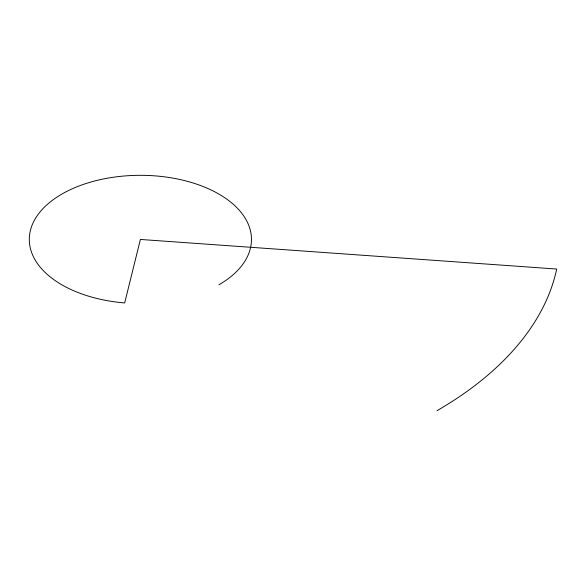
<?xml version="1.0" encoding="UTF-8"?>
<svg xmlns="http://www.w3.org/2000/svg" width="586" height="586" viewBox="0 0 586 586"><rect width="100%" height="100%" fill="white"/><g stroke="black" fill="none" stroke-linecap="round" stroke-linejoin="round"><path stroke-width="0.88" d="M436.988 410.691A419.459 242.172 0 0 0 556.7 269.047L140.391 239.447L124.679 302.94A111.091 64.138 0 0 1 36.281 217.069A111.091 64.138 0 0 1 200.419 185.484A111.091 64.138 0 0 1 218.937 284.796"/></g></svg>
